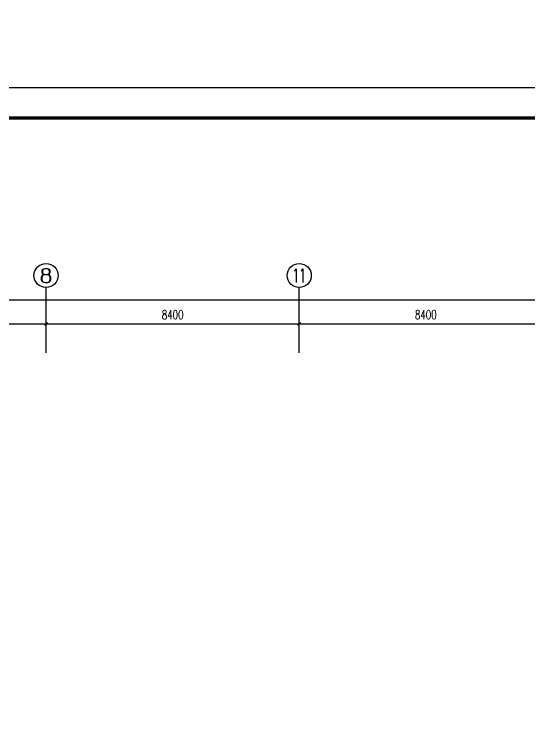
# Model space of a CAD drawing. Extents: x 2166032 to 5302137, y 581493 to 2416206.
# Drawn here: x 2490990 to 2508089, y 1149311 to 1173087 of the extents above; entities that cross this region are included whole.
import ezdxf
from ezdxf.enums import TextEntityAlignment as Align

# ---------------------------------------------------------------- set-up
doc = ezdxf.new("R2010")
doc.units = 0
doc.header["$LTSCALE"] = 1000
doc.header["$MEASUREMENT"] = 0
for name, color, linetype in [('AXIS', 3, 'Continuous'), ('AXIS_TEXT', 7, 'Continuous'), ('PUB_TITLE', 137, 'Continuous')]:
    doc.layers.add(name, color=color, linetype=linetype)
doc.styles.add('_TCH_AXIS', font='complex_.ttf')
doc.styles.add('COMPLEX', font='complex_.ttf')
doc.styles.add('DIM_FONT', font='simplex_.ttf', dxfattribs={"width": 0.7})
doc.dimstyles.new('DIMN', dxfattribs={"dimtxt": 300, "dimasz": 100, "dimexe": 250, "dimexo": 300, "dimgap": 150, "dimtad": 1, "dimdec": 0, "dimzin": 0, "dimdsep": 46, "dimtxsty": 'DIM_FONT', "dimblk": 'ARCHTICK', "dimcen": 0.09, "dimclrt": 7, "dimazin": 2, "dimtfac": 1, "dimtdec": 0, "dimtix": 1, "dimtmove": 2, "dimatfit": 3, "dimldrblk": 'ARCHTICK', "dimfxl": 1, "dimtolj": 1, "dimtzin": 0, "dimarcsym": 0})

# ---------------------------------------------------------------- blocks, each defined once
blk = doc.blocks.new('_ArchTick')
at = {"color": 0, "linetype": 'ByBlock', "const_width": 0.4}
blk.add_lwpolyline([(-0.5, -0.5), (0.5, 0.5)], dxfattribs=at)
blk = doc.blocks.new('*D2818')
at = {"layer": 'AXIS', "color": 0, "lineweight": -2}
for p, q in [((2483643, 1161847), (2483643, 1163062)), ((2492043, 1161847), (2492043, 1163062)), ((2483643, 1162812), (2492043, 1162812))]:
    blk.add_line(p, q, dxfattribs=at)
at = {"layer": 'Defpoints', "color": 0}
for p in [(2492043, 1162812), (2483643, 1161547), (2492043, 1161547)]:
    blk.add_point(p, dxfattribs=at)
at = {"layer": 'AXIS', "color": 0, "lineweight": -2, "xscale": 100, "yscale": 100, "zscale": 100, "rotation": 180}
blk.add_blockref('_ArchTick', (2483643, 1162812), dxfattribs=at)
at = {"layer": 'AXIS', "color": 0, "lineweight": -2, "xscale": 100, "yscale": 100, "zscale": 100}
blk.add_blockref('_ArchTick', (2492043, 1162812), dxfattribs=at)
at = {"layer": 'AXIS', "color": 7, "insert": (2487843, 1163117), "char_height": 300, "attachment_point": 5, "style": 'DIM_FONT'}
blk.add_mtext('\\A1;8400', dxfattribs=at)
blk = doc.blocks.new('*D2819')
at = {"layer": 'AXIS', "color": 0, "lineweight": -2}
for p, q in [((2492043, 1161847), (2492043, 1163062)), ((2500443, 1161847), (2500443, 1163062)), ((2492043, 1162812), (2500443, 1162812))]:
    blk.add_line(p, q, dxfattribs=at)
at = {"layer": 'Defpoints', "color": 0}
for p in [(2500443, 1162812), (2492043, 1161547), (2500443, 1161547)]:
    blk.add_point(p, dxfattribs=at)
at = {"layer": 'AXIS', "color": 0, "lineweight": -2, "xscale": 100, "yscale": 100, "zscale": 100, "rotation": 180}
blk.add_blockref('_ArchTick', (2492043, 1162812), dxfattribs=at)
at = {"layer": 'AXIS', "color": 0, "lineweight": -2, "xscale": 100, "yscale": 100, "zscale": 100}
blk.add_blockref('_ArchTick', (2500443, 1162812), dxfattribs=at)
at = {"layer": 'AXIS', "color": 7, "insert": (2496243, 1163117), "char_height": 300, "attachment_point": 5, "style": 'DIM_FONT'}
blk.add_mtext('\\A1;8400', dxfattribs=at)
blk = doc.blocks.new('*D2820')
at = {"layer": 'AXIS', "color": 0, "lineweight": -2}
for p, q in [((2500443, 1161847), (2500443, 1163062)), ((2508843, 1161847), (2508843, 1163062)), ((2500443, 1162812), (2508843, 1162812))]:
    blk.add_line(p, q, dxfattribs=at)
at = {"layer": 'Defpoints', "color": 0}
for p in [(2508843, 1162812), (2500443, 1161547), (2508843, 1161547)]:
    blk.add_point(p, dxfattribs=at)
at = {"layer": 'AXIS', "color": 0, "lineweight": -2, "xscale": 100, "yscale": 100, "zscale": 100, "rotation": 180}
blk.add_blockref('_ArchTick', (2500443, 1162812), dxfattribs=at)
at = {"layer": 'AXIS', "color": 0, "lineweight": -2, "xscale": 100, "yscale": 100, "zscale": 100}
blk.add_blockref('_ArchTick', (2508843, 1162812), dxfattribs=at)
at = {"layer": 'AXIS', "color": 7, "insert": (2504643, 1163117), "char_height": 300, "attachment_point": 5, "style": 'DIM_FONT'}
blk.add_mtext('\\A1;8400', dxfattribs=at)
blk = doc.blocks.new('*D2825')
at = {"layer": 'AXIS', "color": 0, "lineweight": -2}
for p, q in [((2448643, 1162147), (2448643, 1163862)), ((2526273, 1162147), (2526273, 1163862)), ((2448643, 1163612), (2526273, 1163612))]:
    blk.add_line(p, q, dxfattribs=at)
at = {"layer": 'Defpoints', "color": 0}
for p in [(2526273, 1163612), (2448643, 1161847), (2526273, 1161847)]:
    blk.add_point(p, dxfattribs=at)
at = {"layer": 'AXIS', "color": 0, "lineweight": -2, "xscale": 100, "yscale": 100, "zscale": 100, "rotation": 180}
blk.add_blockref('_ArchTick', (2448643, 1163612), dxfattribs=at)
at = {"layer": 'AXIS', "color": 0, "lineweight": -2, "xscale": 100, "yscale": 100, "zscale": 100}
blk.add_blockref('_ArchTick', (2526273, 1163612), dxfattribs=at)
at = {"layer": 'AXIS', "color": 7, "insert": (2487458, 1163913), "char_height": 300, "attachment_point": 5, "style": 'DIM_FONT'}
blk.add_mtext('\\A1;77630', dxfattribs=at)
blk = doc.blocks.new('_AXISO')
blk.add_circle((0, 0), 0.5)
at = {"layer": 'AXIS_TEXT', "style": 'COMPLEX', "width": 1.171875}
blk.add_attdef('A', text='', height=0.56, dxfattribs=at).set_placement((-0.25, -0.28), (0.25, -0.28), align=Align.FIT)

msp = doc.modelspace()

# ---------------------------------------------------------------- linework, layer by layer
msp.add_circle((2604640.5, 1020101.3), 438608.5)
at = {"layer": 'AXIS'}
for p, q in [((2492042.8, 1162096.3), (2492042.8, 1164017.7)), ((2500442.8, 1162096.3), (2500442.8, 1164017.7))]:
    msp.add_line(p, q, dxfattribs=at)
at = {"layer": 'PUB_TITLE'}
msp.add_lwpolyline([(2433524.2, 1111245.9), (2538624.2, 1111245.9), (2538624.2, 1170645.9), (2433524.2, 1170645.9)], close=True, dxfattribs=at)
at = {"layer": 'PUB_TITLE', "const_width": 100}
msp.add_lwpolyline([(2436024.2, 1112245.9), (2537624.2, 1112245.9), (2537624.2, 1169645.9), (2436024.2, 1169645.9)], close=True, dxfattribs=at)

# ---------------------------------------------------------------- block references
at = {"layer": 'AXIS'}
ref = msp.add_blockref('_AXISO', (2492042.8, 1164417.7), dxfattribs=dict(at, xscale=800, yscale=800, zscale=800))
ref.add_attrib('A', '8', dxfattribs={"layer": 'AXIS_TEXT', "height": 452.5, "style": '_TCH_AXIS', "width": 1.049113}).set_placement((2491816.5, 1164191.4), (2492269, 1164191.4), align=Align.FIT)
ref = msp.add_blockref('_AXISO', (2500442.8, 1164417.7), dxfattribs=dict(at, xscale=800, yscale=800, zscale=800))
ref.add_attrib('A', '11', dxfattribs={"layer": 'AXIS_TEXT', "height": 452.55, "style": '_TCH_AXIS', "width": 0.694043}).set_placement((2500216.5, 1164191.4), (2500669, 1164191.4), align=Align.FIT)

# ---------------------------------------------------------------- dimensions: what is measured, and where the dimension line sits
for p1, p2, distance, picture, middle in [((2448642.8, 1161847.2), (2526272.8, 1161847.2), 1764.6, '*D2825', (2487457.8, 1163913.2)), ((2483642.8, 1161547.2), (2492042.8, 1161547.2), 1264.6, '*D2818', (2487842.8, 1163116.7)), ((2492042.8, 1161547.2), (2500442.8, 1161547.2), 1264.6, '*D2819', (2496242.8, 1163116.7)), ((2500442.8, 1161547.2), (2508842.8, 1161547.2), 1264.6, '*D2820', (2504642.8, 1163116.7))]:
    dim = msp.add_aligned_dim(p1=p1, p2=p2, distance=distance, dimstyle='DIMN', dxfattribs=at)
    dim.commit()
    dim.dimension.update_dxf_attribs({"geometry": picture, "text_midpoint": middle})

doc.saveas('drawing.dxf')
